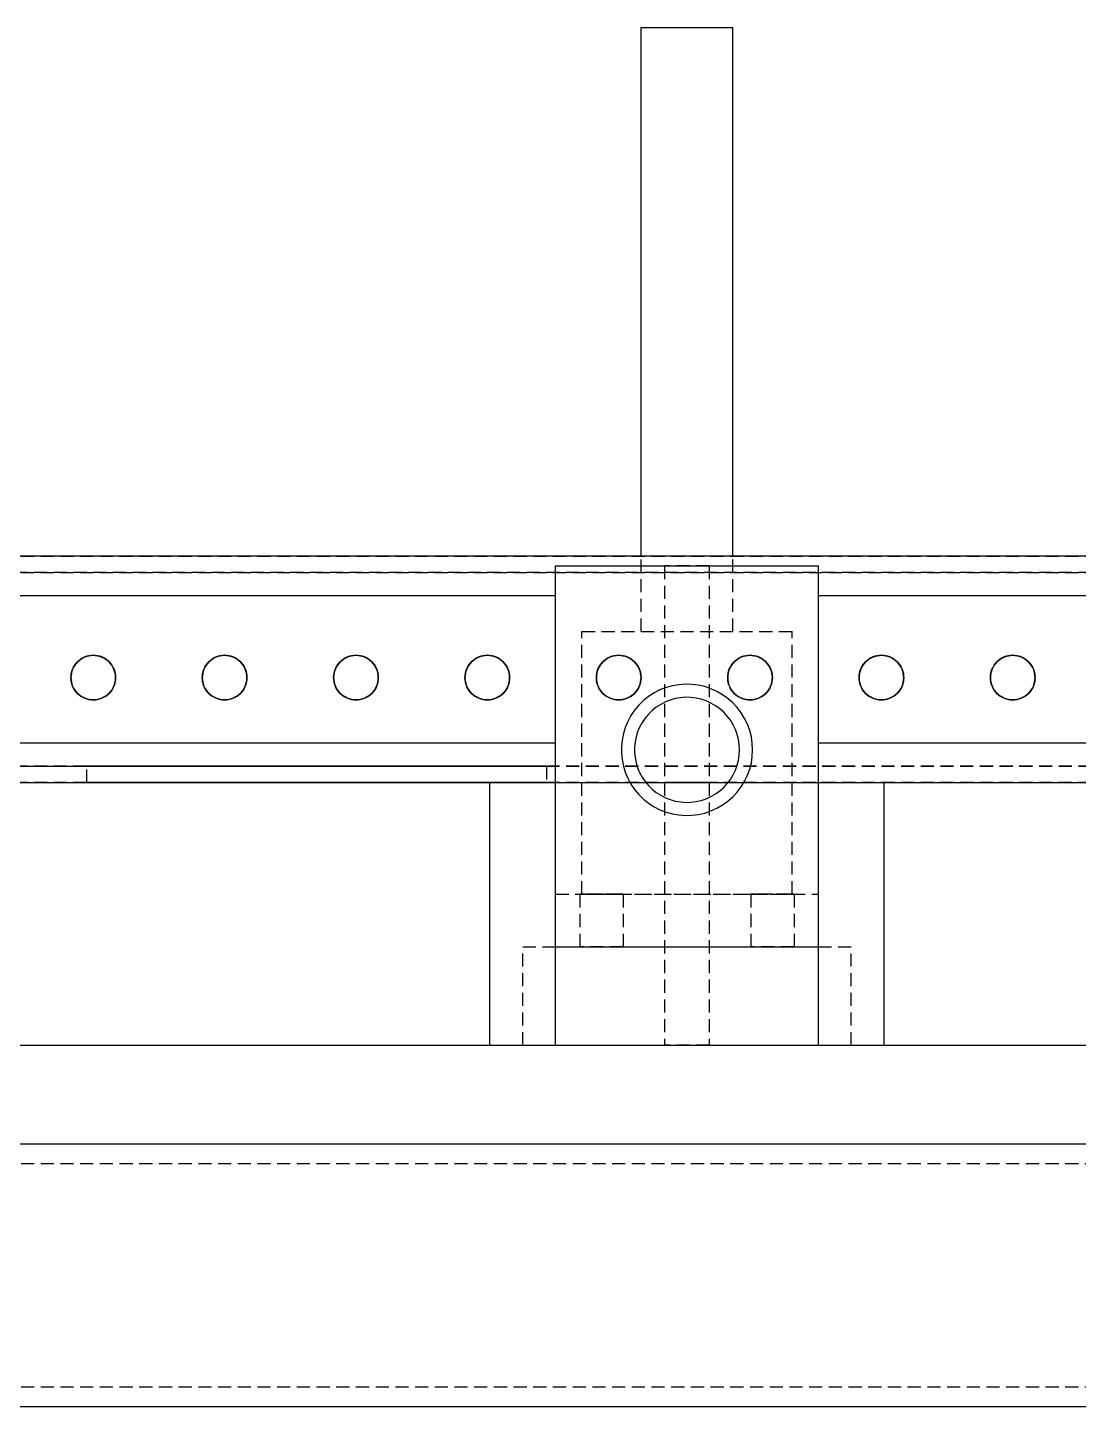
# Model space of a CAD drawing. Header units: metres. Extents: x -200 to 4040, y -1684 to 360.
# Drawn here: x 590 to 750, y -775 to -565 of the extents above; entities that cross this region are included whole.
import ezdxf

# ---------------------------------------------------------------- set-up
doc = ezdxf.new("R2010")
doc.units = ezdxf.units.M
doc.linetypes.add('DASHED2', pattern=[3, 2, -1])
for name, color, linetype in [('GIZLI', 8, 'DASHED2'), ('GORUNEN', 7, 'Continuous'), ('TEGET', 9, 'Continuous')]:
    doc.layers.add(name, color=color, linetype=linetype)

msp = doc.modelspace()

# ---------------------------------------------------------------- linework, layer by layer
at = {"layer": 'GIZLI'}
for points in [[(683.4, -657), (683.4, -565)], [(683.4, -565), (697.4, -565)], [(697.4, -657), (697.4, -565)], [(2630, -645.5), (445, -645.5)], [(445, -645.5), (2630, -645.5)], [(445, -645.5), (2630, -645.5)], [(683.4, -657), (683.4, -645.5)], [(697.4, -657), (697.4, -645.5)], [(2630, -648), (445, -648)], [(445, -648), (2630, -648)], [(2630, -648), (445, -648)], [(445, -648), (2630, -648)], [(670.4, -720), (670.4, -647)], [(670.4, -647), (710.4, -647)], [(687, -647), (693.8, -647)], [(693.8, -647), (687, -647)], [(687, -647), (687, -720)], [(693.8, -647), (693.8, -720)], [(710.4, -720), (710.4, -647)], [(674.4, -697), (674.4, -657)], [(674.4, -657), (706.4, -657)], [(674.4, -697), (674.4, -657)], [(674.4, -657), (706.4, -657)], [(683.4, -657), (697.4, -657)], [(683.4, -657), (697.4, -657)], [(706.4, -697), (706.4, -657)], [(706.4, -697), (706.4, -657)], [(596.6, -664), (596.616, -663.667), (596.665, -663.337), (596.746, -663.013), (596.859, -662.699), (597.001, -662.397), (597.173, -662.111), (597.372, -661.843), (597.596, -661.596), (597.843, -661.372), (598.111, -661.173), (598.397, -661.001), (598.699, -660.859), (599.013, -660.746), (599.337, -660.665), (599.667, -660.616), (600, -660.6)], [(600, -660.6), (599.667, -660.616), (599.337, -660.665), (599.013, -660.746), (598.699, -660.859), (598.397, -661.001), (598.111, -661.173), (597.843, -661.372), (597.596, -661.596), (597.372, -661.843), (597.173, -662.111), (597.001, -662.397), (596.859, -662.699), (596.746, -663.013), (596.665, -663.337), (596.616, -663.667), (596.6, -664)], [(598.231, -661.097), (598.503, -660.947), (598.787, -660.824), (599.081, -660.726), (599.383, -660.656), (599.69, -660.614), (600, -660.6)], [(600, -660.6), (600.31, -660.614), (600.617, -660.656), (600.919, -660.726), (601.213, -660.824), (601.497, -660.947), (601.769, -661.097)], [(600, -660.6), (600.333, -660.616), (600.663, -660.665), (600.987, -660.746), (601.301, -660.859), (601.603, -661.001), (601.889, -661.173), (602.157, -661.372), (602.404, -661.596), (602.628, -661.843), (602.827, -662.111), (602.999, -662.397), (603.141, -662.699), (603.254, -663.013), (603.335, -663.337), (603.384, -663.667), (603.4, -664)], [(603.4, -664), (603.384, -663.667), (603.335, -663.337), (603.254, -663.013), (603.141, -662.699), (602.999, -662.397), (602.827, -662.111), (602.628, -661.843), (602.404, -661.596), (602.157, -661.372), (601.889, -661.173), (601.603, -661.001), (601.301, -660.859), (600.987, -660.746), (600.663, -660.665), (600.333, -660.616), (600, -660.6)], [(616.6, -664), (616.616, -663.667), (616.665, -663.337), (616.746, -663.013), (616.859, -662.699), (617.001, -662.397), (617.173, -662.111), (617.372, -661.843), (617.596, -661.596), (617.843, -661.372), (618.111, -661.173), (618.397, -661.001), (618.699, -660.859), (619.013, -660.746), (619.337, -660.665), (619.667, -660.616), (620, -660.6)], [(620, -660.6), (619.667, -660.616), (619.337, -660.665), (619.013, -660.746), (618.699, -660.859), (618.397, -661.001), (618.111, -661.173), (617.843, -661.372), (617.596, -661.596), (617.372, -661.843), (617.173, -662.111), (617.001, -662.397), (616.859, -662.699), (616.746, -663.013), (616.665, -663.337), (616.616, -663.667), (616.6, -664)], [(618.231, -661.097), (618.503, -660.947), (618.787, -660.824), (619.081, -660.726), (619.383, -660.656), (619.69, -660.614), (620, -660.6)], [(620, -660.6), (620.31, -660.614), (620.617, -660.656), (620.919, -660.726), (621.213, -660.824), (621.497, -660.947), (621.769, -661.097)], [(620, -660.6), (620.333, -660.616), (620.663, -660.665), (620.987, -660.746), (621.301, -660.859), (621.603, -661.001), (621.889, -661.173), (622.157, -661.372), (622.404, -661.596), (622.628, -661.843), (622.827, -662.111), (622.999, -662.397), (623.141, -662.699), (623.254, -663.013), (623.335, -663.337), (623.384, -663.667), (623.4, -664)], [(623.4, -664), (623.384, -663.667), (623.335, -663.337), (623.254, -663.013), (623.141, -662.699), (622.999, -662.397), (622.827, -662.111), (622.628, -661.843), (622.404, -661.596), (622.157, -661.372), (621.889, -661.173), (621.603, -661.001), (621.301, -660.859), (620.987, -660.746), (620.663, -660.665), (620.333, -660.616), (620, -660.6)], [(636.6, -664), (636.616, -663.667), (636.665, -663.337), (636.746, -663.013), (636.859, -662.699), (637.001, -662.397), (637.173, -662.111), (637.372, -661.843), (637.596, -661.596), (637.843, -661.372), (638.111, -661.173), (638.397, -661.001), (638.699, -660.859), (639.013, -660.746), (639.337, -660.665), (639.667, -660.616), (640, -660.6)], [(640, -660.6), (639.667, -660.616), (639.337, -660.665), (639.013, -660.746), (638.699, -660.859), (638.397, -661.001), (638.111, -661.173), (637.843, -661.372), (637.596, -661.596), (637.372, -661.843), (637.173, -662.111), (637.001, -662.397), (636.859, -662.699), (636.746, -663.013), (636.665, -663.337), (636.616, -663.667), (636.6, -664)], [(638.231, -661.097), (638.503, -660.947), (638.787, -660.824), (639.081, -660.726), (639.383, -660.656), (639.69, -660.614), (640, -660.6)], [(640, -660.6), (640.31, -660.614), (640.617, -660.656), (640.919, -660.726), (641.213, -660.824), (641.497, -660.947), (641.769, -661.097)], [(640, -660.6), (640.333, -660.616), (640.663, -660.665), (640.987, -660.746), (641.301, -660.859), (641.603, -661.001), (641.889, -661.173), (642.157, -661.372), (642.404, -661.596), (642.628, -661.843), (642.827, -662.111), (642.999, -662.397), (643.141, -662.699), (643.254, -663.013), (643.335, -663.337), (643.384, -663.667), (643.4, -664)], [(643.4, -664), (643.384, -663.667), (643.335, -663.337), (643.254, -663.013), (643.141, -662.699), (642.999, -662.397), (642.827, -662.111), (642.628, -661.843), (642.404, -661.596), (642.157, -661.372), (641.889, -661.173), (641.603, -661.001), (641.301, -660.859), (640.987, -660.746), (640.663, -660.665), (640.333, -660.616), (640, -660.6)], [(656.6, -664), (656.616, -663.667), (656.665, -663.337), (656.746, -663.013), (656.859, -662.699), (657.001, -662.397), (657.173, -662.111), (657.372, -661.843), (657.596, -661.596), (657.843, -661.372), (658.111, -661.173), (658.397, -661.001), (658.699, -660.859), (659.013, -660.746), (659.337, -660.665), (659.667, -660.616), (660, -660.6)], [(660, -660.6), (659.667, -660.616), (659.337, -660.665), (659.013, -660.746), (658.699, -660.859), (658.397, -661.001), (658.111, -661.173), (657.843, -661.372), (657.596, -661.596), (657.372, -661.843), (657.173, -662.111), (657.001, -662.397), (656.859, -662.699), (656.746, -663.013), (656.665, -663.337), (656.616, -663.667), (656.6, -664)], [(658.231, -661.097), (658.503, -660.947), (658.787, -660.824), (659.081, -660.726), (659.383, -660.656), (659.69, -660.614), (660, -660.6)], [(660, -660.6), (660.31, -660.614), (660.617, -660.656), (660.919, -660.726), (661.213, -660.824), (661.497, -660.947), (661.769, -661.097)], [(660, -660.6), (660.333, -660.616), (660.663, -660.665), (660.987, -660.746), (661.301, -660.859), (661.603, -661.001), (661.889, -661.173), (662.157, -661.372), (662.404, -661.596), (662.628, -661.843), (662.827, -662.111), (662.999, -662.397), (663.141, -662.699), (663.254, -663.013), (663.335, -663.337), (663.384, -663.667), (663.4, -664)], [(663.4, -664), (663.384, -663.667), (663.335, -663.337), (663.254, -663.013), (663.141, -662.699), (662.999, -662.397), (662.827, -662.111), (662.628, -661.843), (662.404, -661.596), (662.157, -661.372), (661.889, -661.173), (661.603, -661.001), (661.301, -660.859), (660.987, -660.746), (660.663, -660.665), (660.333, -660.616), (660, -660.6)], [(676.6, -664), (676.615, -663.676), (676.662, -663.355), (676.738, -663.04), (676.845, -662.733), (676.98, -662.439), (677.142, -662.158), (677.331, -661.894), (677.544, -661.649), (677.779, -661.426), (678.034, -661.226), (678.307, -661.051), (678.596, -660.903), (678.897, -660.784), (679.209, -660.693), (679.528, -660.633), (679.763, -660.608), (680, -660.6)], [(676.6, -664), (676.616, -663.667), (676.665, -663.337), (676.746, -663.013), (676.859, -662.699), (677.001, -662.397), (677.173, -662.111), (677.372, -661.843), (677.596, -661.596), (677.843, -661.372), (678.111, -661.173), (678.397, -661.001), (678.699, -660.859), (679.013, -660.746), (679.337, -660.665), (679.667, -660.616), (680, -660.6)], [(680, -660.6), (679.667, -660.616), (679.337, -660.665), (679.013, -660.746), (678.699, -660.859), (678.397, -661.001), (678.111, -661.173), (677.843, -661.372), (677.596, -661.596), (677.372, -661.843), (677.173, -662.111), (677.001, -662.397), (676.859, -662.699), (676.746, -663.013), (676.665, -663.337), (676.616, -663.667), (676.6, -664)], [(680, -660.6), (679.667, -660.616), (679.337, -660.665), (679.013, -660.746), (678.699, -660.859), (678.397, -661.001), (678.111, -661.173), (677.843, -661.372), (677.596, -661.596), (677.372, -661.843), (677.173, -662.111), (677.001, -662.397), (676.859, -662.699), (676.746, -663.013), (676.665, -663.337), (676.616, -663.667), (676.6, -664)], [(680, -660.6), (680.324, -660.615), (680.645, -660.662), (680.96, -660.738), (681.267, -660.845), (681.561, -660.98), (681.842, -661.142), (682.106, -661.331), (682.351, -661.544), (682.574, -661.779), (682.774, -662.034), (682.949, -662.307), (683.097, -662.596), (683.216, -662.897), (683.307, -663.209), (683.367, -663.528), (683.392, -663.763), (683.4, -664)], [(680, -660.6), (680.333, -660.616), (680.663, -660.665), (680.987, -660.746), (681.301, -660.859), (681.603, -661.001), (681.889, -661.173), (682.157, -661.372), (682.404, -661.596), (682.628, -661.843), (682.827, -662.111), (682.999, -662.397), (683.141, -662.699), (683.254, -663.013), (683.335, -663.337), (683.384, -663.667), (683.4, -664)], [(683.4, -664), (683.384, -663.667), (683.335, -663.337), (683.254, -663.013), (683.141, -662.699), (682.999, -662.397), (682.827, -662.111), (682.628, -661.843), (682.404, -661.596), (682.157, -661.372), (681.889, -661.173), (681.603, -661.001), (681.301, -660.859), (680.987, -660.746), (680.663, -660.665), (680.333, -660.616), (680, -660.6)], [(683.4, -664), (683.384, -663.667), (683.335, -663.337), (683.254, -663.013), (683.141, -662.699), (682.999, -662.397), (682.827, -662.111), (682.628, -661.843), (682.404, -661.596), (682.157, -661.372), (681.889, -661.173), (681.603, -661.001), (681.301, -660.859), (680.987, -660.746), (680.663, -660.665), (680.333, -660.616), (680, -660.6)], [(696.6, -664), (696.615, -663.676), (696.662, -663.355), (696.738, -663.04), (696.845, -662.733), (696.98, -662.439), (697.142, -662.158), (697.331, -661.894), (697.544, -661.649), (697.779, -661.426), (698.034, -661.226), (698.307, -661.051), (698.596, -660.903), (698.897, -660.784), (699.209, -660.693), (699.528, -660.633), (699.763, -660.608), (700, -660.6)], [(696.6, -664), (696.616, -663.667), (696.665, -663.337), (696.746, -663.013), (696.859, -662.699), (697.001, -662.397), (697.173, -662.111), (697.372, -661.843), (697.596, -661.596), (697.843, -661.372), (698.111, -661.173), (698.397, -661.001), (698.699, -660.859), (699.013, -660.746), (699.337, -660.665), (699.667, -660.616), (700, -660.6)], [(700, -660.6), (699.667, -660.616), (699.337, -660.665), (699.013, -660.746), (698.699, -660.859), (698.397, -661.001), (698.111, -661.173), (697.843, -661.372), (697.596, -661.596), (697.372, -661.843), (697.173, -662.111), (697.001, -662.397), (696.859, -662.699), (696.746, -663.013), (696.665, -663.337), (696.616, -663.667), (696.6, -664)], [(700, -660.6), (699.667, -660.616), (699.337, -660.665), (699.013, -660.746), (698.699, -660.859), (698.397, -661.001), (698.111, -661.173), (697.843, -661.372), (697.596, -661.596), (697.372, -661.843), (697.173, -662.111), (697.001, -662.397), (696.859, -662.699), (696.746, -663.013), (696.665, -663.337), (696.616, -663.667), (696.6, -664)], [(700, -660.6), (700.324, -660.615), (700.645, -660.662), (700.96, -660.738), (701.267, -660.845), (701.561, -660.98), (701.842, -661.142), (702.106, -661.331), (702.351, -661.544), (702.574, -661.779), (702.774, -662.034), (702.949, -662.307), (703.097, -662.596), (703.216, -662.897), (703.307, -663.209), (703.367, -663.528), (703.392, -663.763), (703.4, -664)], [(700, -660.6), (700.333, -660.616), (700.663, -660.665), (700.987, -660.746), (701.301, -660.859), (701.603, -661.001), (701.889, -661.173), (702.157, -661.372), (702.404, -661.596), (702.628, -661.843), (702.827, -662.111), (702.999, -662.397), (703.141, -662.699), (703.254, -663.013), (703.335, -663.337), (703.384, -663.667), (703.4, -664)], [(703.4, -664), (703.384, -663.667), (703.335, -663.337), (703.254, -663.013), (703.141, -662.699), (702.999, -662.397), (702.827, -662.111), (702.628, -661.843), (702.404, -661.596), (702.157, -661.372), (701.889, -661.173), (701.603, -661.001), (701.301, -660.859), (700.987, -660.746), (700.663, -660.665), (700.333, -660.616), (700, -660.6)], [(703.4, -664), (703.384, -663.667), (703.335, -663.337), (703.254, -663.013), (703.141, -662.699), (702.999, -662.397), (702.827, -662.111), (702.628, -661.843), (702.404, -661.596), (702.157, -661.372), (701.889, -661.173), (701.603, -661.001), (701.301, -660.859), (700.987, -660.746), (700.663, -660.665), (700.333, -660.616), (700, -660.6)], [(716.6, -664), (716.616, -663.667), (716.665, -663.337), (716.746, -663.013), (716.859, -662.699), (717.001, -662.397), (717.173, -662.111), (717.372, -661.843), (717.596, -661.596), (717.843, -661.372), (718.111, -661.173), (718.397, -661.001), (718.699, -660.859), (719.013, -660.746), (719.337, -660.665), (719.667, -660.616), (720, -660.6)], [(720, -660.6), (719.667, -660.616), (719.337, -660.665), (719.013, -660.746), (718.699, -660.859), (718.397, -661.001), (718.111, -661.173), (717.843, -661.372), (717.596, -661.596), (717.372, -661.843), (717.173, -662.111), (717.001, -662.397), (716.859, -662.699), (716.746, -663.013), (716.665, -663.337), (716.616, -663.667), (716.6, -664)], [(718.231, -661.097), (718.503, -660.947), (718.787, -660.824), (719.081, -660.726), (719.383, -660.656), (719.69, -660.614), (720, -660.6)], [(720, -660.6), (720.31, -660.614), (720.617, -660.656), (720.919, -660.726), (721.213, -660.824), (721.497, -660.947), (721.769, -661.097)], [(720, -660.6), (720.333, -660.616), (720.663, -660.665), (720.987, -660.746), (721.301, -660.859), (721.603, -661.001), (721.889, -661.173), (722.157, -661.372), (722.404, -661.596), (722.628, -661.843), (722.827, -662.111), (722.999, -662.397), (723.141, -662.699), (723.254, -663.013), (723.335, -663.337), (723.384, -663.667), (723.4, -664)], [(723.4, -664), (723.384, -663.667), (723.335, -663.337), (723.254, -663.013), (723.141, -662.699), (722.999, -662.397), (722.827, -662.111), (722.628, -661.843), (722.404, -661.596), (722.157, -661.372), (721.889, -661.173), (721.603, -661.001), (721.301, -660.859), (720.987, -660.746), (720.663, -660.665), (720.333, -660.616), (720, -660.6)], [(736.6, -664), (736.616, -663.667), (736.665, -663.337), (736.746, -663.013), (736.859, -662.699), (737.001, -662.397), (737.173, -662.111), (737.372, -661.843), (737.596, -661.596), (737.843, -661.372), (738.111, -661.173), (738.397, -661.001), (738.699, -660.859), (739.013, -660.746), (739.337, -660.665), (739.667, -660.616), (740, -660.6)], [(740, -660.6), (739.667, -660.616), (739.337, -660.665), (739.013, -660.746), (738.699, -660.859), (738.397, -661.001), (738.111, -661.173), (737.843, -661.372), (737.596, -661.596), (737.372, -661.843), (737.173, -662.111), (737.001, -662.397), (736.859, -662.699), (736.746, -663.013), (736.665, -663.337), (736.616, -663.667), (736.6, -664)], [(738.231, -661.097), (738.503, -660.947), (738.787, -660.824), (739.081, -660.726), (739.383, -660.656), (739.69, -660.614), (740, -660.6)], [(740, -660.6), (740.31, -660.614), (740.617, -660.656), (740.919, -660.726), (741.213, -660.824), (741.497, -660.947), (741.769, -661.097)], [(740, -660.6), (740.333, -660.616), (740.663, -660.665), (740.987, -660.746), (741.301, -660.859), (741.603, -661.001), (741.889, -661.173), (742.157, -661.372), (742.404, -661.596), (742.628, -661.843), (742.827, -662.111), (742.999, -662.397), (743.141, -662.699), (743.254, -663.013), (743.335, -663.337), (743.384, -663.667), (743.4, -664)], [(743.4, -664), (743.384, -663.667), (743.335, -663.337), (743.254, -663.013), (743.141, -662.699), (742.999, -662.397), (742.827, -662.111), (742.628, -661.843), (742.404, -661.596), (742.157, -661.372), (741.889, -661.173), (741.603, -661.001), (741.301, -660.859), (740.987, -660.746), (740.663, -660.665), (740.333, -660.616), (740, -660.6)], [(596.6, -664), (596.614, -663.69), (596.656, -663.383), (596.726, -663.081), (596.824, -662.787), (596.947, -662.503), (597.097, -662.231)], [(602.903, -662.231), (603.053, -662.503), (603.176, -662.787), (603.274, -663.081), (603.344, -663.383), (603.386, -663.69), (603.4, -664)], [(616.6, -664), (616.614, -663.69), (616.656, -663.383), (616.726, -663.081), (616.824, -662.787), (616.947, -662.503), (617.097, -662.231)], [(622.903, -662.231), (623.053, -662.503), (623.176, -662.787), (623.274, -663.081), (623.344, -663.383), (623.386, -663.69), (623.4, -664)], [(636.6, -664), (636.614, -663.69), (636.656, -663.383), (636.726, -663.081), (636.824, -662.787), (636.947, -662.503), (637.097, -662.231)], [(642.903, -662.231), (643.053, -662.503), (643.176, -662.787), (643.274, -663.081), (643.344, -663.383), (643.386, -663.69), (643.4, -664)], [(656.6, -664), (656.614, -663.69), (656.656, -663.383), (656.726, -663.081), (656.824, -662.787), (656.947, -662.503), (657.097, -662.231)], [(662.903, -662.231), (663.053, -662.503), (663.176, -662.787), (663.274, -663.081), (663.344, -663.383), (663.386, -663.69), (663.4, -664)], [(716.6, -664), (716.614, -663.69), (716.656, -663.383), (716.726, -663.081), (716.824, -662.787), (716.947, -662.503), (717.097, -662.231)], [(722.903, -662.231), (723.053, -662.503), (723.176, -662.787), (723.274, -663.081), (723.344, -663.383), (723.386, -663.69), (723.4, -664)], [(736.6, -664), (736.614, -663.69), (736.656, -663.383), (736.726, -663.081), (736.824, -662.787), (736.947, -662.503), (737.097, -662.231)], [(742.903, -662.231), (743.053, -662.503), (743.176, -662.787), (743.274, -663.081), (743.344, -663.383), (743.386, -663.69), (743.4, -664)], [(597.097, -665.769), (596.947, -665.497), (596.824, -665.213), (596.726, -664.919), (596.656, -664.617), (596.614, -664.31), (596.6, -664)], [(600, -667.4), (599.667, -667.384), (599.337, -667.335), (599.013, -667.254), (598.699, -667.141), (598.397, -666.999), (598.111, -666.827), (597.843, -666.628), (597.596, -666.404), (597.372, -666.157), (597.173, -665.889), (597.001, -665.603), (596.859, -665.301), (596.746, -664.987), (596.665, -664.663), (596.616, -664.333), (596.6, -664)], [(596.6, -664), (596.616, -664.333), (596.665, -664.663), (596.746, -664.987), (596.859, -665.301), (597.001, -665.603), (597.173, -665.889), (597.372, -666.157), (597.596, -666.404), (597.843, -666.628), (598.111, -666.827), (598.397, -666.999), (598.699, -667.141), (599.013, -667.254), (599.337, -667.335), (599.667, -667.384), (600, -667.4)], [(603.4, -664), (603.384, -664.333), (603.335, -664.663), (603.254, -664.987), (603.141, -665.301), (602.999, -665.603), (602.827, -665.889), (602.628, -666.157), (602.404, -666.404), (602.157, -666.628), (601.889, -666.827), (601.603, -666.999), (601.301, -667.141), (600.987, -667.254), (600.663, -667.335), (600.333, -667.384), (600, -667.4)], [(600, -667.4), (600.333, -667.384), (600.663, -667.335), (600.987, -667.254), (601.301, -667.141), (601.603, -666.999), (601.889, -666.827), (602.157, -666.628), (602.404, -666.404), (602.628, -666.157), (602.827, -665.889), (602.999, -665.603), (603.141, -665.301), (603.254, -664.987), (603.335, -664.663), (603.384, -664.333), (603.4, -664)], [(603.4, -664), (603.386, -664.31), (603.344, -664.617), (603.274, -664.919), (603.176, -665.213), (603.053, -665.497), (602.903, -665.769)], [(617.097, -665.769), (616.947, -665.497), (616.824, -665.213), (616.726, -664.919), (616.656, -664.617), (616.614, -664.31), (616.6, -664)], [(620, -667.4), (619.667, -667.384), (619.337, -667.335), (619.013, -667.254), (618.699, -667.141), (618.397, -666.999), (618.111, -666.827), (617.843, -666.628), (617.596, -666.404), (617.372, -666.157), (617.173, -665.889), (617.001, -665.603), (616.859, -665.301), (616.746, -664.987), (616.665, -664.663), (616.616, -664.333), (616.6, -664)], [(616.6, -664), (616.616, -664.333), (616.665, -664.663), (616.746, -664.987), (616.859, -665.301), (617.001, -665.603), (617.173, -665.889), (617.372, -666.157), (617.596, -666.404), (617.843, -666.628), (618.111, -666.827), (618.397, -666.999), (618.699, -667.141), (619.013, -667.254), (619.337, -667.335), (619.667, -667.384), (620, -667.4)], [(623.4, -664), (623.384, -664.333), (623.335, -664.663), (623.254, -664.987), (623.141, -665.301), (622.999, -665.603), (622.827, -665.889), (622.628, -666.157), (622.404, -666.404), (622.157, -666.628), (621.889, -666.827), (621.603, -666.999), (621.301, -667.141), (620.987, -667.254), (620.663, -667.335), (620.333, -667.384), (620, -667.4)], [(620, -667.4), (620.333, -667.384), (620.663, -667.335), (620.987, -667.254), (621.301, -667.141), (621.603, -666.999), (621.889, -666.827), (622.157, -666.628), (622.404, -666.404), (622.628, -666.157), (622.827, -665.889), (622.999, -665.603), (623.141, -665.301), (623.254, -664.987), (623.335, -664.663), (623.384, -664.333), (623.4, -664)], [(623.4, -664), (623.386, -664.31), (623.344, -664.617), (623.274, -664.919), (623.176, -665.213), (623.053, -665.497), (622.903, -665.769)], [(637.097, -665.769), (636.947, -665.497), (636.824, -665.213), (636.726, -664.919), (636.656, -664.617), (636.614, -664.31), (636.6, -664)], [(640, -667.4), (639.667, -667.384), (639.337, -667.335), (639.013, -667.254), (638.699, -667.141), (638.397, -666.999), (638.111, -666.827), (637.843, -666.628), (637.596, -666.404), (637.372, -666.157), (637.173, -665.889), (637.001, -665.603), (636.859, -665.301), (636.746, -664.987), (636.665, -664.663), (636.616, -664.333), (636.6, -664)], [(636.6, -664), (636.616, -664.333), (636.665, -664.663), (636.746, -664.987), (636.859, -665.301), (637.001, -665.603), (637.173, -665.889), (637.372, -666.157), (637.596, -666.404), (637.843, -666.628), (638.111, -666.827), (638.397, -666.999), (638.699, -667.141), (639.013, -667.254), (639.337, -667.335), (639.667, -667.384), (640, -667.4)], [(643.4, -664), (643.384, -664.333), (643.335, -664.663), (643.254, -664.987), (643.141, -665.301), (642.999, -665.603), (642.827, -665.889), (642.628, -666.157), (642.404, -666.404), (642.157, -666.628), (641.889, -666.827), (641.603, -666.999), (641.301, -667.141), (640.987, -667.254), (640.663, -667.335), (640.333, -667.384), (640, -667.4)], [(640, -667.4), (640.333, -667.384), (640.663, -667.335), (640.987, -667.254), (641.301, -667.141), (641.603, -666.999), (641.889, -666.827), (642.157, -666.628), (642.404, -666.404), (642.628, -666.157), (642.827, -665.889), (642.999, -665.603), (643.141, -665.301), (643.254, -664.987), (643.335, -664.663), (643.384, -664.333), (643.4, -664)], [(643.4, -664), (643.386, -664.31), (643.344, -664.617), (643.274, -664.919), (643.176, -665.213), (643.053, -665.497), (642.903, -665.769)], [(657.097, -665.769), (656.947, -665.497), (656.824, -665.213), (656.726, -664.919), (656.656, -664.617), (656.614, -664.31), (656.6, -664)], [(660, -667.4), (659.667, -667.384), (659.337, -667.335), (659.013, -667.254), (658.699, -667.141), (658.397, -666.999), (658.111, -666.827), (657.843, -666.628), (657.596, -666.404), (657.372, -666.157), (657.173, -665.889), (657.001, -665.603), (656.859, -665.301), (656.746, -664.987), (656.665, -664.663), (656.616, -664.333), (656.6, -664)], [(656.6, -664), (656.616, -664.333), (656.665, -664.663), (656.746, -664.987), (656.859, -665.301), (657.001, -665.603), (657.173, -665.889), (657.372, -666.157), (657.596, -666.404), (657.843, -666.628), (658.111, -666.827), (658.397, -666.999), (658.699, -667.141), (659.013, -667.254), (659.337, -667.335), (659.667, -667.384), (660, -667.4)], [(663.4, -664), (663.384, -664.333), (663.335, -664.663), (663.254, -664.987), (663.141, -665.301), (662.999, -665.603), (662.827, -665.889), (662.628, -666.157), (662.404, -666.404), (662.157, -666.628), (661.889, -666.827), (661.603, -666.999), (661.301, -667.141), (660.987, -667.254), (660.663, -667.335), (660.333, -667.384), (660, -667.4)], [(660, -667.4), (660.333, -667.384), (660.663, -667.335), (660.987, -667.254), (661.301, -667.141), (661.603, -666.999), (661.889, -666.827), (662.157, -666.628), (662.404, -666.404), (662.628, -666.157), (662.827, -665.889), (662.999, -665.603), (663.141, -665.301), (663.254, -664.987), (663.335, -664.663), (663.384, -664.333), (663.4, -664)], [(663.4, -664), (663.386, -664.31), (663.344, -664.617), (663.274, -664.919), (663.176, -665.213), (663.053, -665.497), (662.903, -665.769)], [(680, -667.4), (679.676, -667.385), (679.355, -667.338), (679.04, -667.262), (678.733, -667.155), (678.439, -667.02), (678.158, -666.858), (677.894, -666.669), (677.649, -666.456), (677.426, -666.221), (677.226, -665.966), (677.051, -665.693), (676.903, -665.404), (676.784, -665.103), (676.693, -664.791), (676.633, -664.472), (676.608, -664.237), (676.6, -664)], [(680, -667.4), (679.667, -667.384), (679.337, -667.335), (679.013, -667.254), (678.699, -667.141), (678.397, -666.999), (678.111, -666.827), (677.843, -666.628), (677.596, -666.404), (677.372, -666.157), (677.173, -665.889), (677.001, -665.603), (676.859, -665.301), (676.746, -664.987), (676.665, -664.663), (676.616, -664.333), (676.6, -664)], [(676.6, -664), (676.616, -664.333), (676.665, -664.663), (676.746, -664.987), (676.859, -665.301), (677.001, -665.603), (677.173, -665.889), (677.372, -666.157), (677.596, -666.404), (677.843, -666.628), (678.111, -666.827), (678.397, -666.999), (678.699, -667.141), (679.013, -667.254), (679.337, -667.335), (679.667, -667.384), (680, -667.4)], [(676.6, -664), (676.616, -664.333), (676.665, -664.663), (676.746, -664.987), (676.859, -665.301), (677.001, -665.603), (677.173, -665.889), (677.372, -666.157), (677.596, -666.404), (677.843, -666.628), (678.111, -666.827), (678.397, -666.999), (678.699, -667.141), (679.013, -667.254), (679.337, -667.335), (679.667, -667.384), (680, -667.4)], [(683.4, -664), (683.385, -664.324), (683.338, -664.645), (683.262, -664.96), (683.155, -665.267), (683.02, -665.561), (682.858, -665.842), (682.669, -666.106), (682.456, -666.351), (682.221, -666.574), (681.966, -666.774), (681.693, -666.949), (681.404, -667.097), (681.103, -667.216), (680.791, -667.307), (680.472, -667.367), (680.237, -667.392), (680, -667.4)], [(683.4, -664), (683.384, -664.333), (683.335, -664.663), (683.254, -664.987), (683.141, -665.301), (682.999, -665.603), (682.827, -665.889), (682.628, -666.157), (682.404, -666.404), (682.157, -666.628), (681.889, -666.827), (681.603, -666.999), (681.301, -667.141), (680.987, -667.254), (680.663, -667.335), (680.333, -667.384), (680, -667.4)], [(680, -667.4), (680.333, -667.384), (680.663, -667.335), (680.987, -667.254), (681.301, -667.141), (681.603, -666.999), (681.889, -666.827), (682.157, -666.628), (682.404, -666.404), (682.628, -666.157), (682.827, -665.889), (682.999, -665.603), (683.141, -665.301), (683.254, -664.987), (683.335, -664.663), (683.384, -664.333), (683.4, -664)], [(680, -667.4), (680.333, -667.384), (680.663, -667.335), (680.987, -667.254), (681.301, -667.141), (681.603, -666.999), (681.889, -666.827), (682.157, -666.628), (682.404, -666.404), (682.628, -666.157), (682.827, -665.889), (682.999, -665.603), (683.141, -665.301), (683.254, -664.987), (683.335, -664.663), (683.384, -664.333), (683.4, -664)], [(700.4, -675), (700.35, -674.004), (700.202, -673.019), (699.956, -672.052), (699.615, -671.116), (699.182, -670.217), (698.662, -669.367), (698.06, -668.572), (697.382, -667.841), (696.635, -667.182), (695.825, -666.6), (694.962, -666.101), (694.053, -665.691), (693.108, -665.374), (692.136, -665.152), (691.147, -665.028), (690.151, -665.003), (689.157, -665.078), (688.175, -665.251), (687.215, -665.521), (686.287, -665.885), (685.4, -666.34), (684.563, -666.881), (683.783, -667.502), (683.069, -668.198), (682.429, -668.962), (681.867, -669.786), (681.39, -670.661), (681.003, -671.58), (680.709, -672.532), (680.512, -673.51), (680.412, -674.502), (680.412, -675.498), (680.512, -676.49), (680.709, -677.468), (681.003, -678.42), (681.39, -679.339), (681.867, -680.214), (682.429, -681.038), (683.069, -681.802), (683.783, -682.498), (684.563, -683.119), (685.4, -683.66), (686.287, -684.115), (687.215, -684.479), (688.175, -684.749), (689.157, -684.922), (690.151, -684.997), (691.147, -684.972), (692.136, -684.848), (693.108, -684.626), (694.053, -684.309), (694.962, -683.899), (695.825, -683.4), (696.635, -682.818), (697.382, -682.159), (698.06, -681.428), (698.662, -680.633), (699.182, -679.783), (699.615, -678.884), (699.956, -677.948), (700.202, -676.981), (700.35, -675.996), (700.4, -675)], [(700.4, -675), (700.35, -674.004), (700.202, -673.019), (699.956, -672.052), (699.615, -671.116), (699.182, -670.217), (698.662, -669.367), (698.06, -668.572), (697.382, -667.841), (696.635, -667.182), (695.825, -666.6), (694.962, -666.101), (694.053, -665.691), (693.108, -665.374), (692.136, -665.152), (691.147, -665.028), (690.151, -665.003), (689.157, -665.078), (688.175, -665.251), (687.215, -665.521), (686.287, -665.885), (685.4, -666.34), (684.563, -666.881), (683.783, -667.502), (683.069, -668.198), (682.429, -668.962), (681.867, -669.786), (681.39, -670.661), (681.003, -671.58), (680.709, -672.532), (680.512, -673.51), (680.412, -674.502), (680.412, -675.498), (680.512, -676.49), (680.709, -677.468), (681.003, -678.42), (681.39, -679.339), (681.867, -680.214), (682.429, -681.038), (683.069, -681.802), (683.783, -682.498), (684.563, -683.119), (685.4, -683.66), (686.287, -684.115), (687.215, -684.479), (688.175, -684.749), (689.157, -684.922), (690.151, -684.997), (691.147, -684.972), (692.136, -684.848), (693.108, -684.626), (694.053, -684.309), (694.962, -683.899), (695.825, -683.4), (696.635, -682.818), (697.382, -682.159), (698.06, -681.428), (698.662, -680.633), (699.182, -679.783), (699.615, -678.884), (699.956, -677.948), (700.202, -676.981), (700.35, -675.996), (700.4, -675)], [(700, -667.4), (699.676, -667.385), (699.355, -667.338), (699.04, -667.262), (698.733, -667.155), (698.439, -667.02), (698.158, -666.858), (697.894, -666.669), (697.649, -666.456), (697.426, -666.221), (697.226, -665.966), (697.051, -665.693), (696.903, -665.404), (696.784, -665.103), (696.693, -664.791), (696.633, -664.472), (696.608, -664.237), (696.6, -664)], [(700, -667.4), (699.667, -667.384), (699.337, -667.335), (699.013, -667.254), (698.699, -667.141), (698.397, -666.999), (698.111, -666.827), (697.843, -666.628), (697.596, -666.404), (697.372, -666.157), (697.173, -665.889), (697.001, -665.603), (696.859, -665.301), (696.746, -664.987), (696.665, -664.663), (696.616, -664.333), (696.6, -664)], [(696.6, -664), (696.616, -664.333), (696.665, -664.663), (696.746, -664.987), (696.859, -665.301), (697.001, -665.603), (697.173, -665.889), (697.372, -666.157), (697.596, -666.404), (697.843, -666.628), (698.111, -666.827), (698.397, -666.999), (698.699, -667.141), (699.013, -667.254), (699.337, -667.335), (699.667, -667.384), (700, -667.4)], [(696.6, -664), (696.616, -664.333), (696.665, -664.663), (696.746, -664.987), (696.859, -665.301), (697.001, -665.603), (697.173, -665.889), (697.372, -666.157), (697.596, -666.404), (697.843, -666.628), (698.111, -666.827), (698.397, -666.999), (698.699, -667.141), (699.013, -667.254), (699.337, -667.335), (699.667, -667.384), (700, -667.4)], [(703.4, -664), (703.385, -664.324), (703.338, -664.645), (703.262, -664.96), (703.155, -665.267), (703.02, -665.561), (702.858, -665.842), (702.669, -666.106), (702.456, -666.351), (702.221, -666.574), (701.966, -666.774), (701.693, -666.949), (701.404, -667.097), (701.103, -667.216), (700.791, -667.307), (700.472, -667.367), (700.237, -667.392), (700, -667.4)], [(703.4, -664), (703.384, -664.333), (703.335, -664.663), (703.254, -664.987), (703.141, -665.301), (702.999, -665.603), (702.827, -665.889), (702.628, -666.157), (702.404, -666.404), (702.157, -666.628), (701.889, -666.827), (701.603, -666.999), (701.301, -667.141), (700.987, -667.254), (700.663, -667.335), (700.333, -667.384), (700, -667.4)], [(700, -667.4), (700.333, -667.384), (700.663, -667.335), (700.987, -667.254), (701.301, -667.141), (701.603, -666.999), (701.889, -666.827), (702.157, -666.628), (702.404, -666.404), (702.628, -666.157), (702.827, -665.889), (702.999, -665.603), (703.141, -665.301), (703.254, -664.987), (703.335, -664.663), (703.384, -664.333), (703.4, -664)], [(700, -667.4), (700.333, -667.384), (700.663, -667.335), (700.987, -667.254), (701.301, -667.141), (701.603, -666.999), (701.889, -666.827), (702.157, -666.628), (702.404, -666.404), (702.628, -666.157), (702.827, -665.889), (702.999, -665.603), (703.141, -665.301), (703.254, -664.987), (703.335, -664.663), (703.384, -664.333), (703.4, -664)], [(717.097, -665.769), (716.947, -665.497), (716.824, -665.213), (716.726, -664.919), (716.656, -664.617), (716.614, -664.31), (716.6, -664)], [(720, -667.4), (719.667, -667.384), (719.337, -667.335), (719.013, -667.254), (718.699, -667.141), (718.397, -666.999), (718.111, -666.827), (717.843, -666.628), (717.596, -666.404), (717.372, -666.157), (717.173, -665.889), (717.001, -665.603), (716.859, -665.301), (716.746, -664.987), (716.665, -664.663), (716.616, -664.333), (716.6, -664)], [(716.6, -664), (716.616, -664.333), (716.665, -664.663), (716.746, -664.987), (716.859, -665.301), (717.001, -665.603), (717.173, -665.889), (717.372, -666.157), (717.596, -666.404), (717.843, -666.628), (718.111, -666.827), (718.397, -666.999), (718.699, -667.141), (719.013, -667.254), (719.337, -667.335), (719.667, -667.384), (720, -667.4)], [(723.4, -664), (723.384, -664.333), (723.335, -664.663), (723.254, -664.987), (723.141, -665.301), (722.999, -665.603), (722.827, -665.889), (722.628, -666.157), (722.404, -666.404), (722.157, -666.628), (721.889, -666.827), (721.603, -666.999), (721.301, -667.141), (720.987, -667.254), (720.663, -667.335), (720.333, -667.384), (720, -667.4)], [(720, -667.4), (720.333, -667.384), (720.663, -667.335), (720.987, -667.254), (721.301, -667.141), (721.603, -666.999), (721.889, -666.827), (722.157, -666.628), (722.404, -666.404), (722.628, -666.157), (722.827, -665.889), (722.999, -665.603), (723.141, -665.301), (723.254, -664.987), (723.335, -664.663), (723.384, -664.333), (723.4, -664)], [(723.4, -664), (723.386, -664.31), (723.344, -664.617), (723.274, -664.919), (723.176, -665.213), (723.053, -665.497), (722.903, -665.769)], [(737.097, -665.769), (736.947, -665.497), (736.824, -665.213), (736.726, -664.919), (736.656, -664.617), (736.614, -664.31), (736.6, -664)], [(740, -667.4), (739.667, -667.384), (739.337, -667.335), (739.013, -667.254), (738.699, -667.141), (738.397, -666.999), (738.111, -666.827), (737.843, -666.628), (737.596, -666.404), (737.372, -666.157), (737.173, -665.889), (737.001, -665.603), (736.859, -665.301), (736.746, -664.987), (736.665, -664.663), (736.616, -664.333), (736.6, -664)], [(736.6, -664), (736.616, -664.333), (736.665, -664.663), (736.746, -664.987), (736.859, -665.301), (737.001, -665.603), (737.173, -665.889), (737.372, -666.157), (737.596, -666.404), (737.843, -666.628), (738.111, -666.827), (738.397, -666.999), (738.699, -667.141), (739.013, -667.254), (739.337, -667.335), (739.667, -667.384), (740, -667.4)], [(743.4, -664), (743.384, -664.333), (743.335, -664.663), (743.254, -664.987), (743.141, -665.301), (742.999, -665.603), (742.827, -665.889), (742.628, -666.157), (742.404, -666.404), (742.157, -666.628), (741.889, -666.827), (741.603, -666.999), (741.301, -667.141), (740.987, -667.254), (740.663, -667.335), (740.333, -667.384), (740, -667.4)], [(740, -667.4), (740.333, -667.384), (740.663, -667.335), (740.987, -667.254), (741.301, -667.141), (741.603, -666.999), (741.889, -666.827), (742.157, -666.628), (742.404, -666.404), (742.628, -666.157), (742.827, -665.889), (742.999, -665.603), (743.141, -665.301), (743.254, -664.987), (743.335, -664.663), (743.384, -664.333), (743.4, -664)], [(743.4, -664), (743.386, -664.31), (743.344, -664.617), (743.274, -664.919), (743.176, -665.213), (743.053, -665.497), (742.903, -665.769)], [(600, -667.4), (599.69, -667.386), (599.383, -667.344), (599.081, -667.274), (598.787, -667.176), (598.503, -667.053), (598.231, -666.903)], [(601.769, -666.903), (601.497, -667.053), (601.213, -667.176), (600.919, -667.274), (600.617, -667.344), (600.31, -667.386), (600, -667.4)], [(620, -667.4), (619.69, -667.386), (619.383, -667.344), (619.081, -667.274), (618.787, -667.176), (618.503, -667.053), (618.231, -666.903)], [(621.769, -666.903), (621.497, -667.053), (621.213, -667.176), (620.919, -667.274), (620.617, -667.344), (620.31, -667.386), (620, -667.4)], [(640, -667.4), (639.69, -667.386), (639.383, -667.344), (639.081, -667.274), (638.787, -667.176), (638.503, -667.053), (638.231, -666.903)], [(641.769, -666.903), (641.497, -667.053), (641.213, -667.176), (640.919, -667.274), (640.617, -667.344), (640.31, -667.386), (640, -667.4)], [(660, -667.4), (659.69, -667.386), (659.383, -667.344), (659.081, -667.274), (658.787, -667.176), (658.503, -667.053), (658.231, -666.903)], [(661.769, -666.903), (661.497, -667.053), (661.213, -667.176), (660.919, -667.274), (660.617, -667.344), (660.31, -667.386), (660, -667.4)], [(698.4, -675), (698.36, -674.203), (698.241, -673.415), (698.045, -672.642), (697.772, -671.893), (697.426, -671.174), (697.01, -670.493), (696.528, -669.858), (695.986, -669.273), (695.388, -668.745), (694.74, -668.28), (694.05, -667.881), (693.323, -667.553), (692.567, -667.299), (691.789, -667.122), (690.998, -667.022), (690.201, -667.002), (689.405, -667.062), (688.62, -667.201), (687.852, -667.417), (687.11, -667.708), (686.4, -668.072), (685.73, -668.504), (685.107, -669.002), (684.536, -669.559), (684.023, -670.17), (683.574, -670.829), (683.192, -671.529), (682.882, -672.264), (682.647, -673.026), (682.489, -673.808), (682.41, -674.601), (682.41, -675.399), (682.489, -676.192), (682.647, -676.974), (682.882, -677.736), (683.192, -678.471), (683.574, -679.171), (684.023, -679.83), (684.536, -680.441), (685.107, -680.998), (685.73, -681.496), (686.4, -681.928), (687.11, -682.292), (687.852, -682.583), (688.62, -682.799), (689.405, -682.938), (690.201, -682.998), (690.998, -682.978), (691.789, -682.878), (692.567, -682.701), (693.323, -682.447), (694.05, -682.119), (694.74, -681.72), (695.388, -681.255), (695.986, -680.727), (696.528, -680.142), (697.01, -679.507), (697.426, -678.826), (697.772, -678.107), (698.045, -677.358), (698.241, -676.585), (698.36, -675.797), (698.4, -675)], [(698.4, -675), (698.36, -674.203), (698.241, -673.415), (698.045, -672.642), (697.772, -671.893), (697.426, -671.174), (697.01, -670.493), (696.528, -669.858), (695.986, -669.273), (695.388, -668.745), (694.74, -668.28), (694.05, -667.881), (693.323, -667.553), (692.567, -667.299), (691.789, -667.122), (690.998, -667.022), (690.201, -667.002), (689.405, -667.062), (688.62, -667.201), (687.852, -667.417), (687.11, -667.708), (686.4, -668.072), (685.73, -668.504), (685.107, -669.002), (684.536, -669.559), (684.023, -670.17), (683.574, -670.829), (683.192, -671.529), (682.882, -672.264), (682.647, -673.026), (682.489, -673.808), (682.41, -674.601), (682.41, -675.399), (682.489, -676.192), (682.647, -676.974), (682.882, -677.736), (683.192, -678.471), (683.574, -679.171), (684.023, -679.83), (684.536, -680.441), (685.107, -680.998), (685.73, -681.496), (686.4, -681.928), (687.11, -682.292), (687.852, -682.583), (688.62, -682.799), (689.405, -682.938), (690.201, -682.998), (690.998, -682.978), (691.789, -682.878), (692.567, -682.701), (693.323, -682.447), (694.05, -682.119), (694.74, -681.72), (695.388, -681.255), (695.986, -680.727), (696.528, -680.142), (697.01, -679.507), (697.426, -678.826), (697.772, -678.107), (698.045, -677.358), (698.241, -676.585), (698.36, -675.797), (698.4, -675)], [(720, -667.4), (719.69, -667.386), (719.383, -667.344), (719.081, -667.274), (718.787, -667.176), (718.503, -667.053), (718.231, -666.903)], [(721.769, -666.903), (721.497, -667.053), (721.213, -667.176), (720.919, -667.274), (720.617, -667.344), (720.31, -667.386), (720, -667.4)], [(740, -667.4), (739.69, -667.386), (739.383, -667.344), (739.081, -667.274), (738.787, -667.176), (738.503, -667.053), (738.231, -666.903)], [(741.769, -666.903), (741.497, -667.053), (741.213, -667.176), (740.919, -667.274), (740.617, -667.344), (740.31, -667.386), (740, -667.4)], [(2630, -677.5), (150, -677.5)], [(150, -677.5), (2630, -677.5)], [(449, -677.5), (599, -677.5)], [(449, -677.5), (599, -677.5)], [(599, -680), (599, -677.5)], [(630.95, -677.5), (599, -677.5)], [(599, -677.5), (630.95, -677.5)], [(599, -680), (599, -677.5)], [(630.95, -677.5), (669, -677.5)], [(669, -677.5), (630.95, -677.5)], [(669, -677.5), (669, -680)], [(2630, -680), (150, -680)], [(449, -680), (599, -680)], [(449, -680), (599, -680)], [(630.95, -680), (599, -680)], [(599, -680), (630.95, -680)], [(630.95, -680), (669, -680)], [(669, -680), (630.95, -680)], [(660.4, -720), (660.4, -680)], [(660.4, -680), (720.4, -680)], [(670.4, -680), (710.4, -680)], [(670.4, -680), (710.4, -680)], [(687, -680), (693.8, -680)], [(693.8, -680), (687, -680)], [(687, -680), (693.8, -680)], [(693.8, -680), (687, -680)], [(687, -680), (687, -720)], [(687, -680), (687, -720)], [(693.8, -680), (693.8, -720)], [(693.8, -680), (693.8, -720)], [(720.4, -720), (720.4, -680)], [(670.4, -697), (710.4, -697)], [(670.4, -697), (710.4, -697)], [(670.4, -705), (670.4, -697)], [(670.4, -705), (670.4, -697)], [(674.4, -697), (674.1, -697)], [(674.1, -697), (674.4, -697)], [(674.4, -697), (674.1, -697)], [(674.1, -697), (674.4, -697)], [(674.1, -697), (674.1, -705)], [(674.1, -697), (674.1, -705)], [(674.4, -697), (674.775, -697)], [(674.4, -697), (674.775, -697)], [(674.4, -697), (680.7, -697)], [(674.775, -697), (674.4, -697)], [(680.7, -697), (674.4, -697)], [(674.4, -697), (674.775, -697)], [(674.775, -697), (680.025, -697)], [(680.025, -697), (674.775, -697)], [(674.775, -697), (680.025, -697)], [(674.775, -697), (680.025, -697)], [(680.025, -697), (700.775, -697)], [(680.025, -697), (700.775, -697)], [(680.7, -697), (680.025, -697)], [(680.025, -697), (680.7, -697)], [(680.7, -697), (680.7, -705)], [(680.7, -697), (680.7, -705)], [(700.775, -697), (700.1, -697)], [(700.1, -697), (706.4, -697)], [(700.1, -697), (700.1, -705)], [(700.1, -697), (700.1, -705)], [(706.4, -697), (700.1, -697)], [(700.1, -697), (700.775, -697)], [(700.775, -697), (706.025, -697)], [(706.025, -697), (700.775, -697)], [(700.775, -697), (706.025, -697)], [(700.775, -697), (706.025, -697)], [(706.025, -697), (706.4, -697)], [(706.025, -697), (706.4, -697)], [(706.4, -697), (706.025, -697)], [(706.025, -697), (706.4, -697)], [(706.4, -697), (706.7, -697)], [(706.7, -697), (706.4, -697)], [(706.4, -697), (706.7, -697)], [(706.7, -697), (706.4, -697)], [(706.7, -697), (706.7, -705)], [(706.7, -697), (706.7, -705)], [(710.4, -705), (710.4, -697)], [(710.4, -705), (710.4, -697)], [(665.4, -705), (715.4, -705)], [(665.4, -705), (715.4, -705)], [(665.4, -720), (665.4, -705)], [(665.4, -720), (665.4, -705)], [(670.4, -705), (710.4, -705)], [(670.4, -705), (710.4, -705)], [(674.1, -705), (680.7, -705)], [(680.7, -705), (674.1, -705)], [(674.1, -705), (680.7, -705)], [(680.7, -705), (674.1, -705)], [(700.1, -705), (706.7, -705)], [(706.7, -705), (700.1, -705)], [(700.1, -705), (706.7, -705)], [(706.7, -705), (700.1, -705)], [(715.4, -720), (715.4, -705)], [(715.4, -720), (715.4, -705)], [(-100, -720), (3340, -720)], [(660.4, -720), (720.4, -720)], [(660.4, -720), (720.4, -720)], [(665.4, -720), (715.4, -720)], [(665.4, -720), (715.4, -720)], [(670.4, -720), (710.4, -720)], [(670.4, -720), (710.4, -720)], [(687, -720), (693.8, -720)], [(693.8, -720), (687, -720)], [(687, -720), (693.8, -720)], [(693.8, -720), (687, -720)], [(687, -720), (693.8, -720)], [(693.8, -720), (687, -720)], [(-100, -735), (3340, -735)], [(-80, -735), (3320, -735)], [(-80, -735), (3320, -735)], [(-80, -735), (3320, -735)], [(-80, -735), (3320, -735)], [(-80, -738), (3320, -738)], [(-80, -738), (3320, -738)], [(-80, -738), (3320, -738)], [(-80, -738), (3320, -738)], [(-80, -772), (3320, -772)], [(-80, -772), (3320, -772)], [(-80, -772), (3320, -772)], [(-80, -772), (3320, -772)], [(-80, -775), (3320, -775)], [(-80, -775), (3320, -775)], [(-80, -775), (3320, -775)]]:
    msp.add_lwpolyline(points, dxfattribs=at)
at = {"layer": 'GORUNEN'}
for points in [[(683.4, -645.5), (683.4, -565)], [(683.4, -565), (697.4, -565)], [(697.4, -645.5), (697.4, -565)], [(1460.2, -645.5), (483, -645.5)], [(670.4, -720), (670.4, -647)], [(670.4, -647), (710.4, -647)], [(710.4, -720), (710.4, -647)], [(600, -660.6), (599.667, -660.616), (599.337, -660.665), (599.013, -660.746), (598.699, -660.859), (598.397, -661.001), (598.111, -661.173), (597.843, -661.372), (597.596, -661.596), (597.372, -661.843), (597.173, -662.111), (597.001, -662.397), (596.859, -662.699), (596.746, -663.013), (596.665, -663.337), (596.616, -663.667), (596.6, -664)], [(597.097, -662.231), (597.246, -662.006), (597.413, -661.794), (597.596, -661.596), (597.794, -661.413), (598.006, -661.246), (598.231, -661.097)], [(603.4, -664), (603.384, -663.667), (603.335, -663.337), (603.254, -663.013), (603.141, -662.699), (602.999, -662.397), (602.827, -662.111), (602.628, -661.843), (602.404, -661.596), (602.157, -661.372), (601.889, -661.173), (601.603, -661.001), (601.301, -660.859), (600.987, -660.746), (600.663, -660.665), (600.333, -660.616), (600, -660.6)], [(601.769, -661.097), (601.994, -661.246), (602.206, -661.413), (602.404, -661.596), (602.587, -661.794), (602.754, -662.006), (602.903, -662.231)], [(620, -660.6), (619.667, -660.616), (619.337, -660.665), (619.013, -660.746), (618.699, -660.859), (618.397, -661.001), (618.111, -661.173), (617.843, -661.372), (617.596, -661.596), (617.372, -661.843), (617.173, -662.111), (617.001, -662.397), (616.859, -662.699), (616.746, -663.013), (616.665, -663.337), (616.616, -663.667), (616.6, -664)], [(617.097, -662.231), (617.246, -662.006), (617.413, -661.794), (617.596, -661.596), (617.794, -661.413), (618.006, -661.246), (618.231, -661.097)], [(623.4, -664), (623.384, -663.667), (623.335, -663.337), (623.254, -663.013), (623.141, -662.699), (622.999, -662.397), (622.827, -662.111), (622.628, -661.843), (622.404, -661.596), (622.157, -661.372), (621.889, -661.173), (621.603, -661.001), (621.301, -660.859), (620.987, -660.746), (620.663, -660.665), (620.333, -660.616), (620, -660.6)], [(621.769, -661.097), (621.994, -661.246), (622.206, -661.413), (622.404, -661.596), (622.587, -661.794), (622.754, -662.006), (622.903, -662.231)], [(640, -660.6), (639.667, -660.616), (639.337, -660.665), (639.013, -660.746), (638.699, -660.859), (638.397, -661.001), (638.111, -661.173), (637.843, -661.372), (637.596, -661.596), (637.372, -661.843), (637.173, -662.111), (637.001, -662.397), (636.859, -662.699), (636.746, -663.013), (636.665, -663.337), (636.616, -663.667), (636.6, -664)], [(637.097, -662.231), (637.246, -662.006), (637.413, -661.794), (637.596, -661.596), (637.794, -661.413), (638.006, -661.246), (638.231, -661.097)], [(643.4, -664), (643.384, -663.667), (643.335, -663.337), (643.254, -663.013), (643.141, -662.699), (642.999, -662.397), (642.827, -662.111), (642.628, -661.843), (642.404, -661.596), (642.157, -661.372), (641.889, -661.173), (641.603, -661.001), (641.301, -660.859), (640.987, -660.746), (640.663, -660.665), (640.333, -660.616), (640, -660.6)], [(641.769, -661.097), (641.994, -661.246), (642.206, -661.413), (642.404, -661.596), (642.587, -661.794), (642.754, -662.006), (642.903, -662.231)], [(660, -660.6), (659.667, -660.616), (659.337, -660.665), (659.013, -660.746), (658.699, -660.859), (658.397, -661.001), (658.111, -661.173), (657.843, -661.372), (657.596, -661.596), (657.372, -661.843), (657.173, -662.111), (657.001, -662.397), (656.859, -662.699), (656.746, -663.013), (656.665, -663.337), (656.616, -663.667), (656.6, -664)], [(657.097, -662.231), (657.246, -662.006), (657.413, -661.794), (657.596, -661.596), (657.794, -661.413), (658.006, -661.246), (658.231, -661.097)], [(663.4, -664), (663.384, -663.667), (663.335, -663.337), (663.254, -663.013), (663.141, -662.699), (662.999, -662.397), (662.827, -662.111), (662.628, -661.843), (662.404, -661.596), (662.157, -661.372), (661.889, -661.173), (661.603, -661.001), (661.301, -660.859), (660.987, -660.746), (660.663, -660.665), (660.333, -660.616), (660, -660.6)], [(661.769, -661.097), (661.994, -661.246), (662.206, -661.413), (662.404, -661.596), (662.587, -661.794), (662.754, -662.006), (662.903, -662.231)], [(720, -660.6), (719.667, -660.616), (719.337, -660.665), (719.013, -660.746), (718.699, -660.859), (718.397, -661.001), (718.111, -661.173), (717.843, -661.372), (717.596, -661.596), (717.372, -661.843), (717.173, -662.111), (717.001, -662.397), (716.859, -662.699), (716.746, -663.013), (716.665, -663.337), (716.616, -663.667), (716.6, -664)], [(717.097, -662.231), (717.246, -662.006), (717.413, -661.794), (717.596, -661.596), (717.794, -661.413), (718.006, -661.246), (718.231, -661.097)], [(723.4, -664), (723.384, -663.667), (723.335, -663.337), (723.254, -663.013), (723.141, -662.699), (722.999, -662.397), (722.827, -662.111), (722.628, -661.843), (722.404, -661.596), (722.157, -661.372), (721.889, -661.173), (721.603, -661.001), (721.301, -660.859), (720.987, -660.746), (720.663, -660.665), (720.333, -660.616), (720, -660.6)], [(721.769, -661.097), (721.994, -661.246), (722.206, -661.413), (722.404, -661.596), (722.587, -661.794), (722.754, -662.006), (722.903, -662.231)], [(740, -660.6), (739.667, -660.616), (739.337, -660.665), (739.013, -660.746), (738.699, -660.859), (738.397, -661.001), (738.111, -661.173), (737.843, -661.372), (737.596, -661.596), (737.372, -661.843), (737.173, -662.111), (737.001, -662.397), (736.859, -662.699), (736.746, -663.013), (736.665, -663.337), (736.616, -663.667), (736.6, -664)], [(737.097, -662.231), (737.246, -662.006), (737.413, -661.794), (737.596, -661.596), (737.794, -661.413), (738.006, -661.246), (738.231, -661.097)], [(743.4, -664), (743.384, -663.667), (743.335, -663.337), (743.254, -663.013), (743.141, -662.699), (742.999, -662.397), (742.827, -662.111), (742.628, -661.843), (742.404, -661.596), (742.157, -661.372), (741.889, -661.173), (741.603, -661.001), (741.301, -660.859), (740.987, -660.746), (740.663, -660.665), (740.333, -660.616), (740, -660.6)], [(741.769, -661.097), (741.994, -661.246), (742.206, -661.413), (742.404, -661.596), (742.587, -661.794), (742.754, -662.006), (742.903, -662.231)], [(596.6, -664), (596.616, -664.333), (596.665, -664.663), (596.746, -664.987), (596.859, -665.301), (597.001, -665.603), (597.173, -665.889), (597.372, -666.157), (597.596, -666.404), (597.843, -666.628), (598.111, -666.827), (598.397, -666.999), (598.699, -667.141), (599.013, -667.254), (599.337, -667.335), (599.667, -667.384), (600, -667.4)], [(600, -667.4), (600.333, -667.384), (600.663, -667.335), (600.987, -667.254), (601.301, -667.141), (601.603, -666.999), (601.889, -666.827), (602.157, -666.628), (602.404, -666.404), (602.628, -666.157), (602.827, -665.889), (602.999, -665.603), (603.141, -665.301), (603.254, -664.987), (603.335, -664.663), (603.384, -664.333), (603.4, -664)], [(616.6, -664), (616.616, -664.333), (616.665, -664.663), (616.746, -664.987), (616.859, -665.301), (617.001, -665.603), (617.173, -665.889), (617.372, -666.157), (617.596, -666.404), (617.843, -666.628), (618.111, -666.827), (618.397, -666.999), (618.699, -667.141), (619.013, -667.254), (619.337, -667.335), (619.667, -667.384), (620, -667.4)], [(620, -667.4), (620.333, -667.384), (620.663, -667.335), (620.987, -667.254), (621.301, -667.141), (621.603, -666.999), (621.889, -666.827), (622.157, -666.628), (622.404, -666.404), (622.628, -666.157), (622.827, -665.889), (622.999, -665.603), (623.141, -665.301), (623.254, -664.987), (623.335, -664.663), (623.384, -664.333), (623.4, -664)], [(636.6, -664), (636.616, -664.333), (636.665, -664.663), (636.746, -664.987), (636.859, -665.301), (637.001, -665.603), (637.173, -665.889), (637.372, -666.157), (637.596, -666.404), (637.843, -666.628), (638.111, -666.827), (638.397, -666.999), (638.699, -667.141), (639.013, -667.254), (639.337, -667.335), (639.667, -667.384), (640, -667.4)], [(640, -667.4), (640.333, -667.384), (640.663, -667.335), (640.987, -667.254), (641.301, -667.141), (641.603, -666.999), (641.889, -666.827), (642.157, -666.628), (642.404, -666.404), (642.628, -666.157), (642.827, -665.889), (642.999, -665.603), (643.141, -665.301), (643.254, -664.987), (643.335, -664.663), (643.384, -664.333), (643.4, -664)], [(656.6, -664), (656.616, -664.333), (656.665, -664.663), (656.746, -664.987), (656.859, -665.301), (657.001, -665.603), (657.173, -665.889), (657.372, -666.157), (657.596, -666.404), (657.843, -666.628), (658.111, -666.827), (658.397, -666.999), (658.699, -667.141), (659.013, -667.254), (659.337, -667.335), (659.667, -667.384), (660, -667.4)], [(660, -667.4), (660.333, -667.384), (660.663, -667.335), (660.987, -667.254), (661.301, -667.141), (661.603, -666.999), (661.889, -666.827), (662.157, -666.628), (662.404, -666.404), (662.628, -666.157), (662.827, -665.889), (662.999, -665.603), (663.141, -665.301), (663.254, -664.987), (663.335, -664.663), (663.384, -664.333), (663.4, -664)], [(716.6, -664), (716.616, -664.333), (716.665, -664.663), (716.746, -664.987), (716.859, -665.301), (717.001, -665.603), (717.173, -665.889), (717.372, -666.157), (717.596, -666.404), (717.843, -666.628), (718.111, -666.827), (718.397, -666.999), (718.699, -667.141), (719.013, -667.254), (719.337, -667.335), (719.667, -667.384), (720, -667.4)], [(720, -667.4), (720.333, -667.384), (720.663, -667.335), (720.987, -667.254), (721.301, -667.141), (721.603, -666.999), (721.889, -666.827), (722.157, -666.628), (722.404, -666.404), (722.628, -666.157), (722.827, -665.889), (722.999, -665.603), (723.141, -665.301), (723.254, -664.987), (723.335, -664.663), (723.384, -664.333), (723.4, -664)], [(736.6, -664), (736.616, -664.333), (736.665, -664.663), (736.746, -664.987), (736.859, -665.301), (737.001, -665.603), (737.173, -665.889), (737.372, -666.157), (737.596, -666.404), (737.843, -666.628), (738.111, -666.827), (738.397, -666.999), (738.699, -667.141), (739.013, -667.254), (739.337, -667.335), (739.667, -667.384), (740, -667.4)], [(740, -667.4), (740.333, -667.384), (740.663, -667.335), (740.987, -667.254), (741.301, -667.141), (741.603, -666.999), (741.889, -666.827), (742.157, -666.628), (742.404, -666.404), (742.628, -666.157), (742.827, -665.889), (742.999, -665.603), (743.141, -665.301), (743.254, -664.987), (743.335, -664.663), (743.384, -664.333), (743.4, -664)], [(598.231, -666.903), (598.006, -666.754), (597.794, -666.587), (597.596, -666.404), (597.413, -666.206), (597.246, -665.994), (597.097, -665.769)], [(602.903, -665.769), (602.754, -665.994), (602.587, -666.206), (602.404, -666.404), (602.206, -666.587), (601.994, -666.754), (601.769, -666.903)], [(618.231, -666.903), (618.006, -666.754), (617.794, -666.587), (617.596, -666.404), (617.413, -666.206), (617.246, -665.994), (617.097, -665.769)], [(622.903, -665.769), (622.754, -665.994), (622.587, -666.206), (622.404, -666.404), (622.206, -666.587), (621.994, -666.754), (621.769, -666.903)], [(638.231, -666.903), (638.006, -666.754), (637.794, -666.587), (637.596, -666.404), (637.413, -666.206), (637.246, -665.994), (637.097, -665.769)], [(642.903, -665.769), (642.754, -665.994), (642.587, -666.206), (642.404, -666.404), (642.206, -666.587), (641.994, -666.754), (641.769, -666.903)], [(658.231, -666.903), (658.006, -666.754), (657.794, -666.587), (657.596, -666.404), (657.413, -666.206), (657.246, -665.994), (657.097, -665.769)], [(662.903, -665.769), (662.754, -665.994), (662.587, -666.206), (662.404, -666.404), (662.206, -666.587), (661.994, -666.754), (661.769, -666.903)], [(718.231, -666.903), (718.006, -666.754), (717.794, -666.587), (717.596, -666.404), (717.413, -666.206), (717.246, -665.994), (717.097, -665.769)], [(722.903, -665.769), (722.754, -665.994), (722.587, -666.206), (722.404, -666.404), (722.206, -666.587), (721.994, -666.754), (721.769, -666.903)], [(738.231, -666.903), (738.006, -666.754), (737.794, -666.587), (737.596, -666.404), (737.413, -666.206), (737.246, -665.994), (737.097, -665.769)], [(742.903, -665.769), (742.754, -665.994), (742.587, -666.206), (742.404, -666.404), (742.206, -666.587), (741.994, -666.754), (741.769, -666.903)], [(490.5, -680), (670.4, -680)], [(660.4, -720), (660.4, -680)], [(660.4, -680), (670.4, -680)], [(710.4, -680), (720.4, -680)], [(710.4, -680), (1452.7, -680)], [(720.4, -720), (720.4, -680)], [(-100, -720), (3340, -720)], [(-100, -735), (3340, -735)], [(-80, -775), (3320, -775)]]:
    msp.add_lwpolyline(points, dxfattribs=at)
at = {"layer": 'TEGET'}
for points in [[(483, -651.5), (670.4, -651.5)], [(710.4, -651.5), (1460.2, -651.5)], [(670.4, -674), (483, -674)], [(1460.2, -674), (710.4, -674)]]:
    msp.add_lwpolyline(points, dxfattribs=at)

doc.saveas('drawing.dxf')
